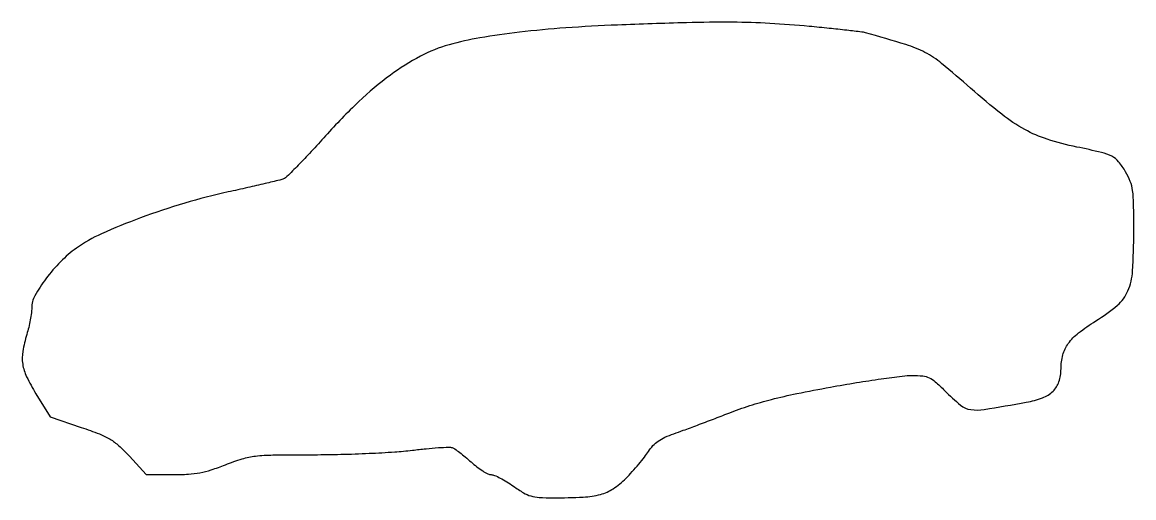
# Model space of a CAD drawing. Extents: x 0 to 336, y 0 to 144.
import ezdxf

# ---------------------------------------------------------------- set-up
doc = ezdxf.new("R2010")
doc.units = 0

msp = doc.modelspace()

# ---------------------------------------------------------------- linework, layer by layer
msp.add_lwpolyline([(180, 142.93013, 0.008157), (164.330544, 142.067624, 0.011374), (150.352377, 140.749105, 0.012872), (138.415882, 139.036085, 0.025518), (129.084715, 136.956259, 0.055159), (120.435274, 133.49618, 0.036288), (111.362072, 127.766113, 0.031035), (101.823055, 119.766007, 0.019948), (91.75696, 109.405262, -0.004262), (87.41475, 104.645992, -0.006184), (83.494795, 100.525797, -0.003345), (80.124643, 97.11603, -0.098413), (79.115028, 96.442435, -0.038364), (77.950965, 96.062515, -0.001465), (73.51945, 94.997497, -0.002621), (68.261837, 93.779294, -0.001843), (62.334165, 92.461477, 0.018573), (49.20635, 89.078401, 0.016457), (35.817714, 84.607801, 0.01668), (24.059418, 79.794581, 0.049357), (16.5, 75.461053, 0.043296), (11.718809, 71.387111, 0.033994), (7.274896, 66.223189, 0.033737), (3.952043, 61.097808, 0.127621), (3, 57.428605, -0.033144), (2.8983, 55.89606, -0.012769), (2.562555, 53.789644, -0.012577), (2.080994, 51.5164, -0.015159), (1.510824, 49.408931, 0.031468), (0.294387, 44.251353, 0.080358), (0.262472, 40.422709, 0.074787), (1.444867, 36.618295, 0.024628), (4.260485, 31.462789), (8.52097, 24.5), (17.944132, 21.302271, -0.010721), (23.451443, 19.300716, -0.042879), (26.670647, 17.722806, -0.051155), (29.287518, 15.759471, -0.019848), (32.49355, 12.552271), (37.619804, 7), (45.783871, 7, 0.015017), (50.340773, 7.136894, 0.032149), (53.831019, 7.573125, 0.032227), (57.231302, 8.452415, 0.015162), (61.5, 10, -0.020193), (66.588846, 11.787224, -0.046135), (70.567971, 12.615248, -0.025119), (75.862141, 12.947804, -0.002638), (88.276031, 13.037556, 0.005828), (96.405968, 13.148201, 0.005036), (104.937334, 13.449783, 0.005074), (112.665512, 13.879553, 0.014677), (118, 14.388143, -0.00611), (122.131334, 14.853574, -0.008397), (125.85625, 15.164105, -0.005755), (128.969294, 15.335095, -0.093839), (130, 15.185885, -0.069053), (130.822328, 14.769428, -0.010733), (132.301249, 13.695343, -0.011782), (133.999074, 12.34147, -0.010013), (135.727657, 10.835297, 0.019914), (137.481642, 9.367055, 0.023484), (139.255796, 8.126619, 0.023267), (140.82846, 7.233082, 0.118084), (141.801634, 7, -0.101396), (142.809717, 6.793445, -0.01825), (144.551678, 5.971875, -0.019023), (146.550662, 4.839939, -0.016195), (148.57078, 3.5, 0.019831), (151.608783, 1.516553, 0.063573), (153.820169, 0.550773, 0.057449), (156.320808, 0.121478, 0.014122), (160.496803, 0.008692, 0.011475), (169.658039, 0.230344, 0.053477), (174.872085, 1.039662, 0.081381), (178.686894, 2.758126, 0.050184), (182.504697, 5.883095, 0.011693), (184.433011, 7.9071, 0.009372), (186.415652, 10.171909, 0.009496), (188.170808, 12.336465, 0.023672), (189.345915, 14, -0.044547), (190.707738, 15.766686, -0.053516), (192.286956, 17.146552, -0.046253), (194.308134, 18.300475, -0.023267), (197.038904, 19.390526, 0.004833), (199.872353, 20.402183, 0.001461), (204.155162, 21.992377, 0.001463), (208.947114, 23.803571, 0.001592), (213.59569, 25.593109, -0.014904), (220.005815, 27.866785, -0.01513), (226.508085, 29.742127, -0.012346), (234.172295, 31.50309, -0.005561), (244.307266, 33.452583, -0.004211), (252.196599, 34.810815, -0.004978), (259.679673, 35.957946, -0.004369), (266.009596, 36.807522, -0.03118), (269.093154, 37, -0.024723), (272.222074, 36.845192, -0.085228), (274.173228, 36.307466, -0.072188), (276.000242, 35.102379, -0.014546), (278.838962, 32.424196, 0.022435), (283.670574, 28.007757, 0.139388), (286.707302, 26.656442, 0.076376), (290.741998, 26.699889, 0.004018), (303.5, 28.90644, 0.043721), (308.395856, 30.243931, 0.102843), (311.592208, 32.243575, 0.123348), (313.382785, 35.091089, 0.079136), (314, 38.966377, -0.064991), (314.552724, 43.200731, -0.091938), (316.178472, 46.627683, -0.071313), (319.271657, 49.825906, -0.025593), (324.484462, 53.45785, 0.036278), (331.027916, 58.227571, 0.11686), (334.204569, 62.53241, 0.086185), (335.617135, 68.53503, 0.0144), (335.978038, 80.412142, 0.003952), (335.924381, 88.89514, 0.030048), (335.627819, 92.878868, 0.058058), (334.919764, 95.647578, 0.040957), (333.526507, 98.544982, 0.038099), (331.399157, 101.61318, 0.105019), (329.362351, 103.257275, 0.059984), (326.222452, 104.403484, 0.006633), (318.741661, 106.052208, -0.026484), (309.856232, 108.383762, -0.049288), (303.027402, 111.336123, -0.040933), (296.126751, 115.94038, -0.01316), (286.677848, 123.843118, 0.008704), (277.93056, 131.292544, 0.050747), (272.898356, 134.637342, 0.046847), (267.139673, 137.015203, 0.006756), (254.919114, 140.588296, 0.038287), (253.781086, 140.812367, 0.001316), (249.273248, 141.334159, 0.002461), (243.94152, 141.910541, 0.001715), (237.919114, 142.510753, 0.010178), (225.997984, 143.413115, 0.011989), (214.684325, 143.766418, 0.008774), (200.8458, 143.623793, 0.002706)], format="xyb", close=True)

doc.saveas('drawing.dxf')
